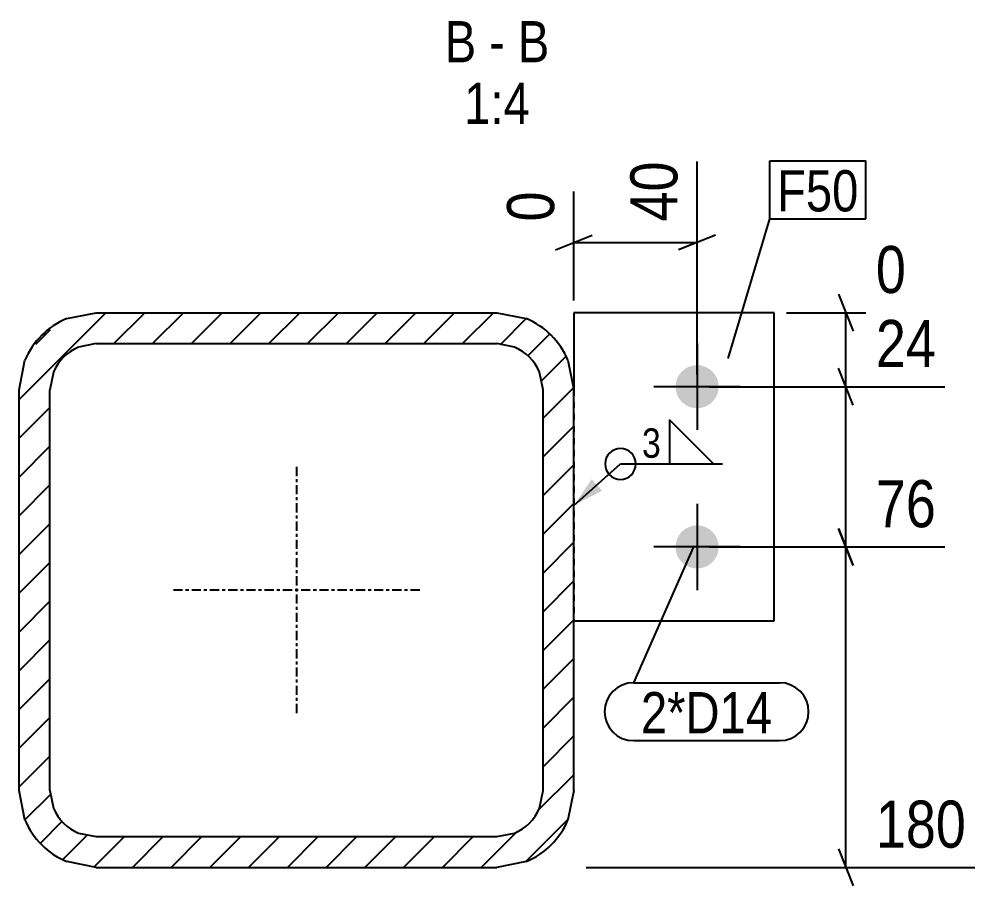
# Model space of a CAD drawing. Header units: millimetres. Extents: x 14 to 51700, y 9 to 1239.
# Drawn here: x 51389.2 to 51699.7, y 9.6 to 290.9 of the extents above; entities that cross this region are included whole.
import ezdxf

# ---------------------------------------------------------------- set-up
doc = ezdxf.new("R2010")
doc.units = ezdxf.units.MM
doc.linetypes.add('DXK_LINE_DOT2', pattern=[3.9198, 1.9599, -1.9599])
doc.linetypes.add('DXK_LINE_DOT3', pattern=[5.9187, 2.979, -0.9799, 0.9799, -0.9799])
for name, color, linetype in [('MÅLSÆTNING', 7, 'Continuous'), ('STÅL', 7, 'Continuous'), ('TEKST', 7, 'Continuous')]:
    doc.layers.add(name, color=color, linetype=linetype)
doc.styles.add('Arial Narrow', font='ARIALN.TTF', dxfattribs={"height": 0.2})

msp = doc.modelspace()

# ---------------------------------------------------------------- hatches: boundary and pattern name
at = {"layer": 'STÅL', "linetype": 'Continuous'}
h = msp.add_hatch(dxfattribs=at)
h.set_pattern_fill('', scale=2.8, style=0, pattern_type=0)
h.set_pattern_definition([(45, (51391.144, 31.033), (-6.28618, 6.28618), [])])
h.paths.add_polyline_path([(51389.24, 40.6), (51391.14, 31.03), (51396.56, 22.92), (51404.67, 17.5), (51414.24, 15.6), (51544.24, 15.6), (51553.81, 17.5), (51561.92, 22.92), (51567.34, 31.03), (51569.24, 40.6), (51569.24, 170.6), (51567.34, 180.17), (51561.92, 188.28), (51553.81, 193.7), (51544.24, 195.6), (51414.24, 195.6), (51404.67, 193.7), (51396.56, 188.28), (51391.14, 180.17), (51389.24, 170.6)])
h.paths.add_polyline_path([(51400.38, 176.34), (51403.63, 181.21), (51408.5, 184.46), (51414.24, 185.6), (51544.24, 185.6), (51549.98, 184.46), (51554.85, 181.21), (51558.1, 176.34), (51559.24, 170.6), (51559.24, 40.6), (51558.1, 34.86), (51554.85, 29.99), (51549.98, 26.74), (51544.24, 25.6), (51414.24, 25.6), (51408.5, 26.74), (51403.63, 29.99), (51400.38, 34.86), (51399.24, 40.6), (51399.24, 170.6)])
for points in [[(51609.24, 164.6, -1), (51609.24, 178.6, -1)], [(51609.24, 112.6, -1), (51609.24, 126.6, -1)]]:
    msp.add_hatch(color=96, dxfattribs=at).paths.add_polyline_path(points)
at = {"layer": 'TEKST', "linetype": 'Continuous'}
msp.add_hatch(color=3, dxfattribs=at).paths.add_polyline_path([(51578.38, 137.87), (51569.24, 133.1), (51575.06, 141.61)])

# ---------------------------------------------------------------- linework, layer by layer
at = {"layer": 'MÅLSÆTNING', "color": 7, "linetype": 'Continuous'}
for p, q in [((51609.24, 175.6), (51609.24, 244.73)), ((51569.24, 199.6), (51569.24, 234.98)), ((51563.24, 216.03), (51575.24, 220.83)), ((51615.24, 220.83), (51603.24, 216.03)), ((51569.24, 218.43), (51609.24, 218.43)), ((51655.13, 201.6), (51659.93, 189.6)), ((51638.24, 195.6), (51679.91, 195.6)), ((51657.53, 171.6), (51657.53, 195.6)), ((51659.93, 165.6), (51655.13, 177.6)), ((51659.93, 165.6), (51655.13, 177.6)), ((51613.24, 171.6), (51689.66, 171.6)), ((51613.24, 171.6), (51689.66, 171.6)), ((51657.53, 119.6), (51657.53, 171.6)), ((51655.13, 125.6), (51659.93, 113.6)), ((51659.93, 113.6), (51655.13, 125.6)), ((51613.24, 119.6), (51689.66, 119.6)), ((51613.24, 119.6), (51689.66, 119.6)), ((51657.53, 15.6), (51657.53, 119.6)), ((51655.13, 21.6), (51659.93, 9.6)), ((51573.24, 15.6), (51699.41, 15.6))]:
    msp.add_line(p, q, dxfattribs=at)
at = {"layer": 'STÅL', "color": 2, "linetype": 'Continuous'}
for p, q in [((51404.67, 193.7), (51414.24, 195.6)), ((51414.24, 195.6), (51544.24, 195.6)), ((51544.24, 195.6), (51553.81, 193.7)), ((51634.24, 195.6), (51569.24, 195.6)), ((51569.24, 195.6), (51569.24, 170.6)), ((51634.24, 95.6), (51634.24, 195.6)), ((51414.24, 185.6), (51408.5, 184.46)), ((51414.24, 185.6), (51544.24, 185.6)), ((51549.98, 184.46), (51544.24, 185.6)), ((51389.24, 170.6), (51391.14, 180.17)), ((51567.34, 180.17), (51569.24, 170.6)), ((51400.38, 176.34), (51399.24, 170.6)), ((51559.24, 170.6), (51558.1, 176.34)), ((51389.24, 40.6), (51389.24, 170.6)), ((51399.24, 40.6), (51399.24, 170.6)), ((51559.24, 40.6), (51559.24, 170.6)), ((51569.24, 40.6), (51569.24, 170.6)), ((51569.24, 95.6), (51634.24, 95.6)), ((51391.14, 31.03), (51389.24, 40.6)), ((51399.24, 40.6), (51400.38, 34.86)), ((51558.1, 34.86), (51559.24, 40.6)), ((51569.24, 40.6), (51567.34, 31.03)), ((51408.5, 26.74), (51414.24, 25.6)), ((51414.24, 25.6), (51544.24, 25.6)), ((51544.24, 25.6), (51549.98, 26.74)), ((51414.24, 15.6), (51404.67, 17.5)), ((51414.24, 15.6), (51544.24, 15.6)), ((51553.81, 17.5), (51544.24, 15.6))]:
    msp.add_line(p, q, dxfattribs=at)
at = {"layer": 'STÅL', "color": 96, "linetype": 'Continuous'}
for p, q in [((51609.24, 185.6), (51609.24, 157.6)), ((51623.24, 171.6), (51595.24, 171.6)), ((51609.24, 133.6), (51609.24, 105.6)), ((51623.24, 119.6), (51595.24, 119.6))]:
    msp.add_line(p, q, dxfattribs=at)
at = {"layer": 'STÅL', "color": 7, "linetype": 'DXK_LINE_DOT2'}
msp.add_line((51569.24, 170.6), (51569.24, 95.6), dxfattribs=at)
at = {"layer": 'STÅL', "color": 7, "linetype": 'DXK_LINE_DOT3'}
for p, q in [((51479.24, 145.6), (51479.24, 65.6)), ((51519.24, 105.6), (51439.24, 105.6))]:
    msp.add_line(p, q, dxfattribs=at)
at = {"layer": 'STÅL', "color": 2, "linetype": 'Continuous'}
for centre, radius, start, end in [((51414.24, 170.6), 25, 112.5, 157.5), ((51544.24, 170.6), 25, 22.5, 67.5), ((51414.24, 170.6), 15, 112.5, 157.5), ((51544.24, 170.6), 15, 22.5, 67.5), ((51414.24, 40.6), 15, 202.5, 247.5), ((51544.24, 40.6), 15, 292.5, 337.5), ((51414.24, 40.6), 25, 202.5, 247.5), ((51544.24, 40.6), 25, 292.5, 337.5)]:
    msp.add_arc(centre, radius, start, end, dxfattribs=at)
at = {"layer": 'TEKST', "color": 7, "linetype": 'Continuous'}
for p, q in [((51632.79, 244.9), (51664.01, 244.9)), ((51632.79, 226.1), (51632.79, 244.9)), ((51664.01, 226.1), (51664.01, 244.9)), ((51619.36, 180.8), (51632.79, 226.1)), ((51632.79, 226.1), (51664.01, 226.1)), ((51608.01, 119.39), (51588.61, 75.53)), ((51588.61, 75.53), (51636.03, 75.53)), ((51588.61, 56.73), (51636.03, 56.73))]:
    msp.add_line(p, q, dxfattribs=at)
at = {"layer": 'TEKST', "color": 3, "linetype": 'Continuous'}
for p, q in [((51614.6, 146.54), (51600.32, 160.83)), ((51600.32, 160.83), (51600.32, 146.54)), ((51569.24, 133.1), (51584.37, 146.54)), ((51600.32, 146.54), (51614.6, 146.54))]:
    msp.add_line(p, q, dxfattribs=at)
msp.add_arc((51584.37, 146.54), 5, 90, 270, dxfattribs=at)
at = {"layer": 'TEKST', "color": 7, "linetype": 'Continuous'}
for centre, start, end in [((51588.61, 66.13), 90, 270), ((51636.03, 66.13), 270, 90)]:
    msp.add_arc(centre, 9.4, start, end, dxfattribs=at)

# ---------------------------------------------------------------- wipeouts: each hides what was drawn before it
at = {"color": 0, "linetype": 'Continuous'}
for points, layer in [([(51680.2, 198.8), (51680.2, 221.2), (51664.05, 221.2), (51664.05, 198.8)], 'MÅLSÆTNING'), ([(51689.95, 122.8), (51689.95, 145.2), (51664.05, 145.2), (51664.05, 122.8)], 'MÅLSÆTNING'), ([(51699.7, 18.8), (51699.7, 41.2), (51664.05, 41.2), (51664.05, 18.8)], 'MÅLSÆTNING'), ([(51537.58, 276.9), (51537.58, 290.9), (51527.35, 290.9), (51527.35, 276.9)], 'TEKST'), ([(51546.88, 276.9), (51546.88, 290.9), (51541.78, 290.9), (51541.78, 276.9)], 'TEKST'), ([(51561.3, 276.9), (51561.3, 290.9), (51551.08, 290.9), (51551.08, 276.9)], 'TEKST'), ([(51554.99, 256.9), (51554.99, 270.9), (51533.66, 270.9), (51533.66, 256.9)], 'TEKST')]:
    msp.add_wipeout(points, dxfattribs=at).dxf.layer = layer
at = {"color": 0}
for points in [[(51661.61, 228.5), (51661.61, 242.5), (51635.19, 242.5), (51635.19, 228.5)], [(51598.26, 147.74), (51598.26, 159.34), (51590.57, 159.34), (51590.57, 147.74)], [(51633.63, 59.13), (51633.63, 73.13), (51591.01, 73.13), (51591.01, 59.13)]]:
    msp.add_wipeout(points, dxfattribs=at).dxf.layer = 'TEKST'

# ---------------------------------------------------------------- next in the draw order: linework, layer by layer
at = {"layer": 'TEKST', "color": 3, "linetype": 'Continuous'}
msp.add_line((51584.37, 146.54), (51617.46, 146.54), dxfattribs=at)
msp.add_arc((51584.37, 146.54), 5, 270, 90, dxfattribs=at)

# ---------------------------------------------------------------- next in the draw order: texts
at = {"layer": 'MÅLSÆTNING', "color": 3, "linetype": 'Continuous', "style": 'Arial Narrow'}
for s, height, p in [('0', 15.27, (51667.25, 202)), ('76', 15.271, (51667.25, 126)), ('180', 15.271, (51667.25, 22))]:
    msp.add_text(s, height=height, dxfattribs=at).set_placement(p)
at = {"layer": 'TEKST', "color": 3, "linetype": 'Continuous', "style": 'Arial Narrow'}
for s, height, p in [('B', 13.36, (51527.35, 276.9)), ('B', 13.36, (51551.08, 276.9)), ('-', 13.36, (51541.78, 276.9)), ('1:4', 13.362, (51533.66, 256.9))]:
    msp.add_text(s, height=height, dxfattribs=at).set_placement(p)
at = {"layer": 'TEKST', "color": 3, "style": 'Arial Narrow'}
msp.add_text('3', height=9.54, dxfattribs=at).set_placement((51591.37, 148.54))

# ---------------------------------------------------------------- next in the draw order: wipeouts: each hides what was drawn before it
at = {"color": 0, "linetype": 'Continuous'}
for points in [[(51606.04, 247.93), (51583.64, 247.93), (51583.64, 222.03), (51606.04, 222.03)], [(51566.04, 238.18), (51543.64, 238.18), (51543.64, 222.03), (51566.04, 222.03)], [(51689.95, 174.8), (51689.95, 197.2), (51664.05, 197.2), (51664.05, 174.8)]]:
    msp.add_wipeout(points, dxfattribs=at).dxf.layer = 'MÅLSÆTNING'
at = {"color": 0}
for points in [[(51661.61, 228.5), (51661.61, 242.5), (51635.19, 242.5), (51635.19, 228.5)], [(51633.63, 59.13), (51633.63, 73.13), (51591.01, 73.13), (51591.01, 59.13)]]:
    msp.add_wipeout(points, dxfattribs=at).dxf.layer = 'TEKST'

# ---------------------------------------------------------------- next in the draw order: texts
at = {"layer": 'MÅLSÆTNING', "color": 3, "linetype": 'Continuous', "style": 'Arial Narrow'}
for s, height, p in [('40', 15.271, (51602.84, 225.23)), ('0', 15.27, (51562.84, 225.23))]:
    msp.add_text(s, height=height, rotation=90.0002, dxfattribs=at).set_placement(p)
msp.add_text('24', height=15.271, dxfattribs=at).set_placement((51667.25, 178))
at = {"layer": 'TEKST', "color": 3, "style": 'Arial Narrow'}
for s, p in [('F50', (51635.19, 228.5)), ('2*D14', (51591.01, 59.13))]:
    msp.add_text(s, height=13.362, dxfattribs=at).set_placement(p)

doc.saveas('drawing.dxf')
